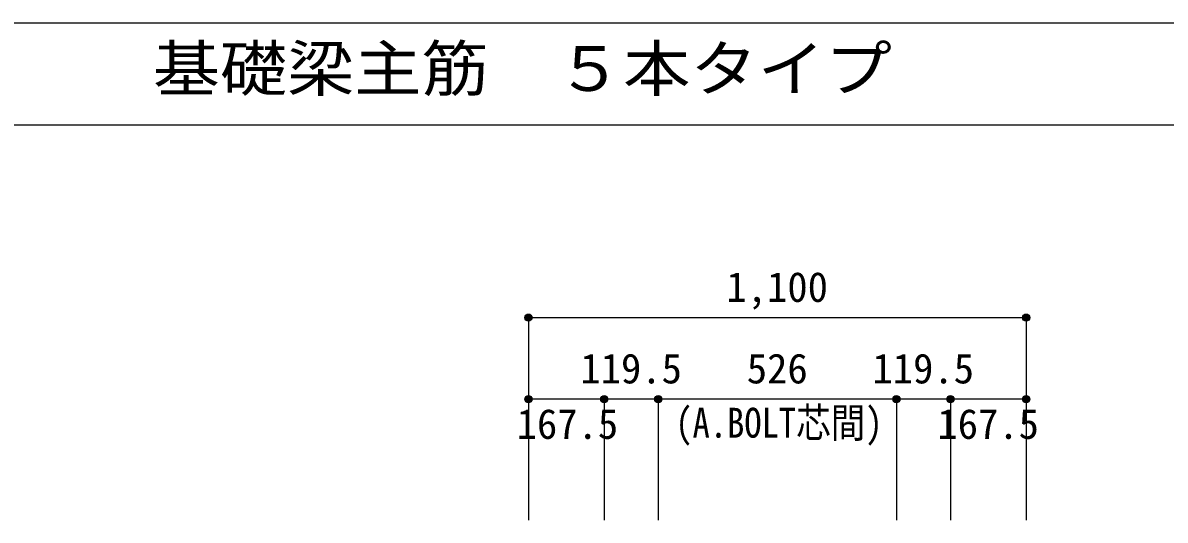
# Model space of a CAD drawing. Units: millimetres at full size, sheet at 1:30. Extents: x -5973 to 5954, y -4195 to 4201.
# Drawn here: x -1115 to 1409, y 3103 to 4201 of the extents above; entities that cross this region are included whole.
import ezdxf
from ezdxf.enums import TextEntityAlignment as Align

# ---------------------------------------------------------------- set-up
doc = ezdxf.new("R2010")
doc.units = ezdxf.units.MM
doc.header["$LTSCALE"] = 30
doc.header["$PDMODE"] = 32
doc.header["$PDSIZE"] = 15
for name, color, linetype in [('0-7_文字', 4, 'Continuous'), ('0-D_寸法', 4, 'Continuous'), ('6-7_文字', 7, 'Continuous'), ('F-0_枠', 6, 'Continuous')]:
    doc.layers.add(name, color=color, linetype=linetype)
doc.styles.add('ＭＳ ゴシック', font='')
doc.styles.get('ＭＳ ゴシック').set_extended_font_data('MS Gothic')

msp = doc.modelspace()

# ---------------------------------------------------------------- linework, layer by layer
at = {"layer": '0-D_寸法'}
for p, q in [((2.44, 3550.34), (1102.44, 3550.34)), ((2.44, 3550.34), (2.44, 3370.34)), ((2.44, 3550.34), (2.44, 3370.34)), ((2.44, 3550.34), (1102.44, 3550.34)), ((1102.44, 3550.34), (1102.44, 3370.34)), ((169.94, 3370.34), (2.44, 3370.34)), ((2.44, 3370.34), (2.44, 3103.3)), ((289.44, 3370.34), (169.94, 3370.34)), ((169.94, 3370.34), (169.94, 3103.3)), ((815.44, 3370.34), (289.44, 3370.34)), ((289.44, 3370.34), (289.44, 3103.3)), ((934.94, 3370.34), (815.44, 3370.34)), ((815.44, 3370.34), (815.44, 3103.3)), ((1102.44, 3370.34), (934.94, 3370.34)), ((934.94, 3370.34), (934.94, 3103.3)), ((1102.44, 3370.34), (1102.44, 3103.3)), ((1102.44, 3370.34), (1102.44, 3103.3))]:
    msp.add_line(p, q, dxfattribs=at)
for centre, radius in [((2.44, 3550.34), 8), ((2.44, 3550.34), 7.2), ((2.44, 3550.34), 6.4), ((2.44, 3550.34), 5.6), ((2.44, 3550.34), 4.8), ((2.44, 3550.34), 4), ((2.44, 3550.34), 3.2), ((2.44, 3550.34), 2.4), ((2.44, 3550.34), 1.6), ((2.44, 3550.34), 0.8), ((1102.44, 3550.34), 8), ((1102.44, 3550.34), 7.2), ((1102.44, 3550.34), 6.4), ((1102.44, 3550.34), 5.6), ((1102.44, 3550.34), 4.8), ((1102.44, 3550.34), 4), ((1102.44, 3550.34), 3.2), ((1102.44, 3550.34), 2.4), ((1102.44, 3550.34), 1.6), ((1102.44, 3550.34), 0.8), ((2.44, 3370.34), 8), ((2.44, 3370.34), 7.2), ((2.44, 3370.34), 6.4), ((2.44, 3370.34), 5.6), ((2.44, 3370.34), 4.8), ((2.44, 3370.34), 4), ((2.44, 3370.34), 3.2), ((2.44, 3370.34), 2.4), ((2.44, 3370.34), 1.6), ((2.44, 3370.34), 0.8), ((169.94, 3370.34), 8), ((169.94, 3370.34), 7.2), ((169.94, 3370.34), 6.4), ((169.94, 3370.34), 5.6), ((169.94, 3370.34), 4.8), ((169.94, 3370.34), 4), ((169.94, 3370.34), 3.2), ((169.94, 3370.34), 2.4), ((169.94, 3370.34), 1.6), ((169.94, 3370.34), 0.8), ((289.44, 3370.34), 8), ((289.44, 3370.34), 7.2), ((289.44, 3370.34), 6.4), ((289.44, 3370.34), 5.6), ((289.44, 3370.34), 4.8), ((289.44, 3370.34), 4), ((289.44, 3370.34), 3.2), ((289.44, 3370.34), 2.4), ((289.44, 3370.34), 1.6), ((289.44, 3370.34), 0.8), ((815.44, 3370.34), 8), ((815.44, 3370.34), 7.2), ((815.44, 3370.34), 6.4), ((815.44, 3370.34), 5.6), ((815.44, 3370.34), 4.8), ((815.44, 3370.34), 4), ((815.44, 3370.34), 3.2), ((815.44, 3370.34), 2.4), ((815.44, 3370.34), 1.6), ((815.44, 3370.34), 0.8), ((934.94, 3370.34), 8), ((934.94, 3370.34), 7.2), ((934.94, 3370.34), 6.4), ((934.94, 3370.34), 5.6), ((934.94, 3370.34), 4.8), ((934.94, 3370.34), 4), ((934.94, 3370.34), 3.2), ((934.94, 3370.34), 2.4), ((934.94, 3370.34), 1.6), ((934.94, 3370.34), 0.8), ((1102.44, 3370.34), 8), ((1102.44, 3370.34), 7.2), ((1102.44, 3370.34), 6.4), ((1102.44, 3370.34), 5.6), ((1102.44, 3370.34), 4.8), ((1102.44, 3370.34), 4), ((1102.44, 3370.34), 3.2), ((1102.44, 3370.34), 2.4), ((1102.44, 3370.34), 1.6), ((1102.44, 3370.34), 0.8)]:
    msp.add_circle(centre, radius, dxfattribs=at)
at = {"layer": '0-D_寸法', "color": 7}
for p in [(2.44, 3550.34), (1102.44, 3550.34), (2.44, 3370.34), (169.94, 3370.34), (289.44, 3370.34), (815.44, 3370.34), (934.94, 3370.34), (1102.44, 3370.34)]:
    msp.add_point(p, dxfattribs=at)
at = {"layer": 'F-0_枠'}
msp.add_line((-5972.88, 4201.15), (5954.1, 4201.15), dxfattribs=at)
at = {"layer": 'F-0_枠', "color": 2}
msp.add_line((-5972.88, 3976.15), (3723.6, 3976.15), dxfattribs=at)

# ---------------------------------------------------------------- texts
at = {"layer": '0-7_文字', "style": 'ＭＳ ゴシック', "width": 0.85}
msp.add_text('(A.BOLT芯間)', height=65.98, dxfattribs=at).set_placement((326.92, 3265.58), align=Align.BOTTOM_LEFT)
at = {"layer": '0-D_寸法', "style": 'ＭＳ ゴシック'}
for s, p in [('1,100', (439.94, 3565.34)), ('119.5', (117.19, 3385.34)), ('526', (484.94, 3385.34)), ('119.5', (762.69, 3385.34)), ('167.5', (-23.61, 3262.95)), ('167.5', (906.17, 3262.95))]:
    msp.add_text(s, height=65.98, dxfattribs=at).set_placement(p, align=Align.BOTTOM_LEFT)
at = {"layer": '6-7_文字', "color": 2, "style": 'ＭＳ ゴシック', "width": 1.1}
msp.add_text('\u3000\u3000基礎梁主筋\u3000５本タイプ', height=98.97, dxfattribs=at).set_placement((-1124.64, 4021.15), align=Align.BOTTOM_LEFT)

doc.saveas('drawing.dxf')
